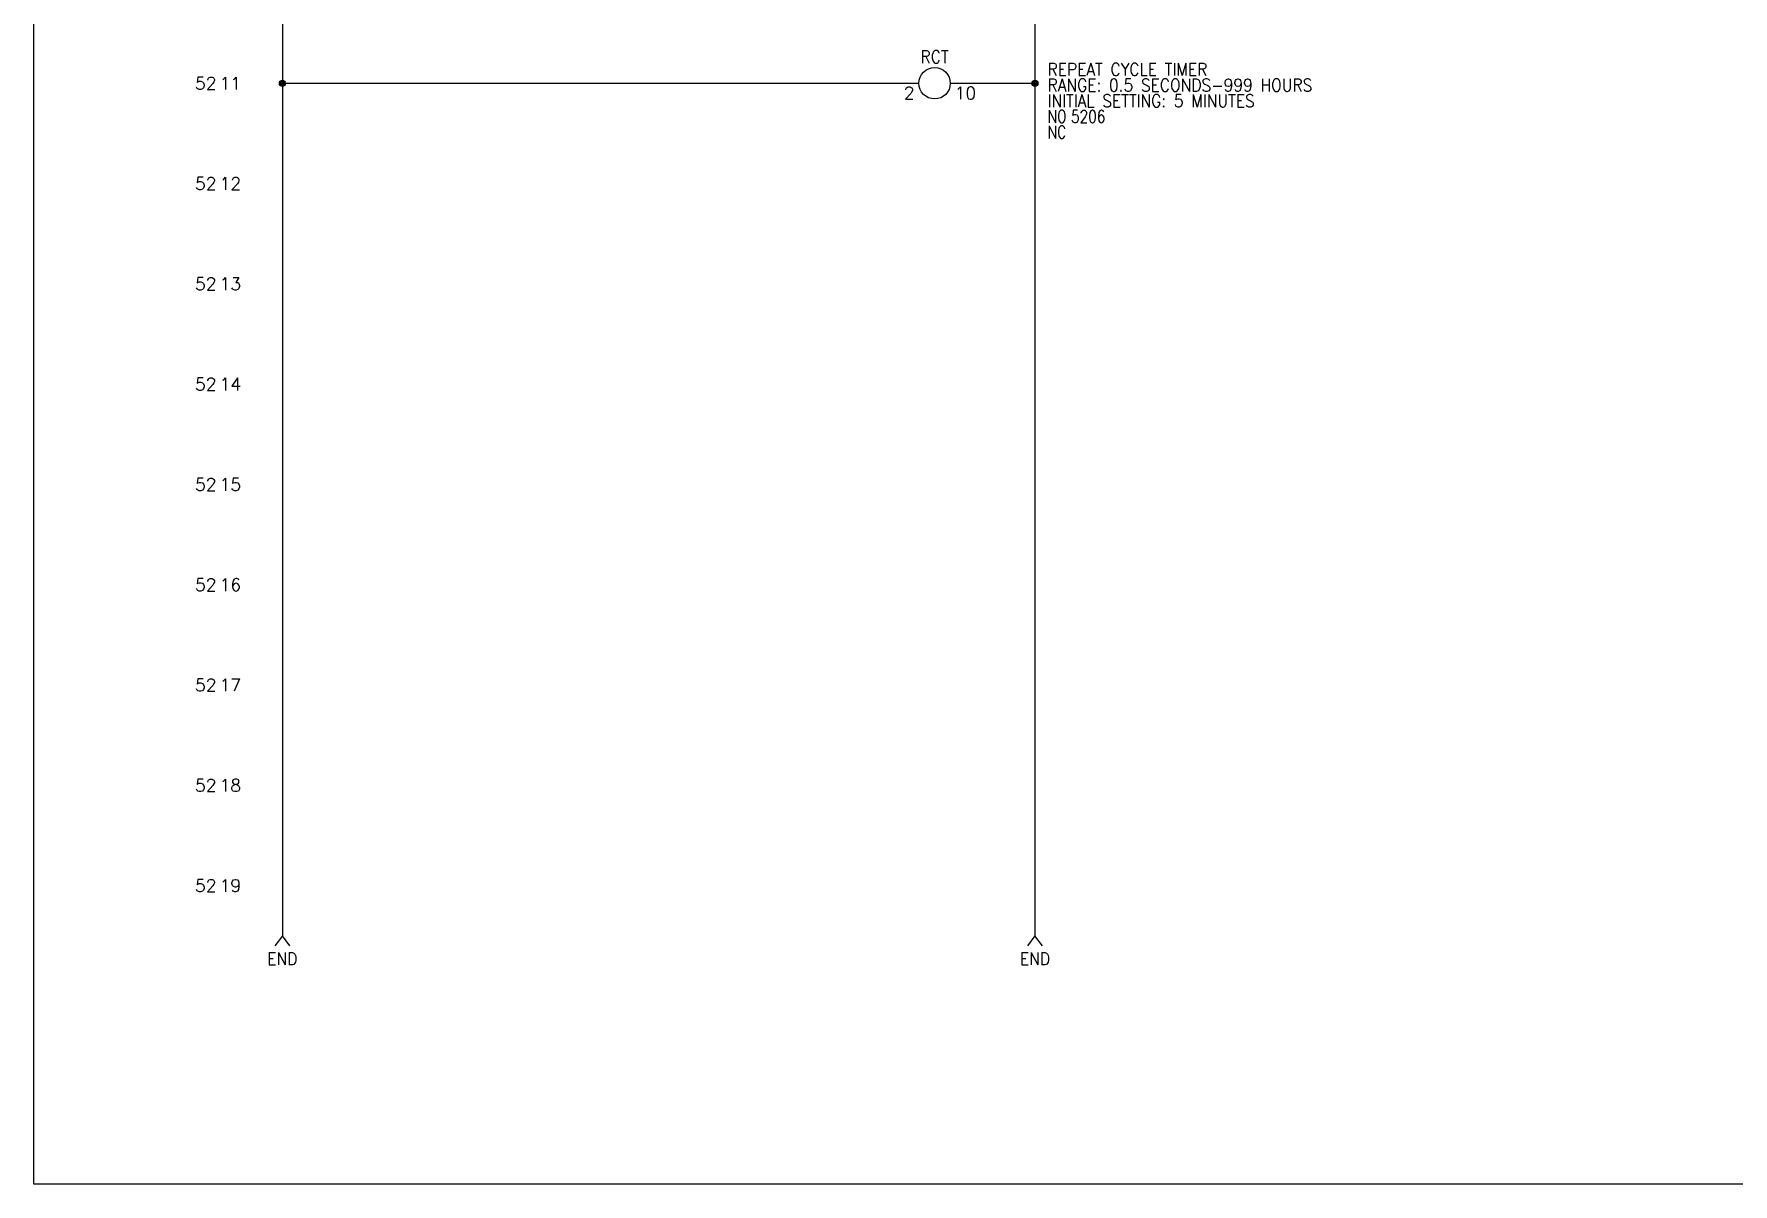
# Model space of a CAD drawing. Header units: inches. Extents: x 0 to 33.9, y 0 to 22.6.
# Drawn here: x 0.02 to 16.96, y 0.02 to 11.49 of the extents above; entities that cross this region are included whole.
import ezdxf
from ezdxf.enums import TextEntityAlignment as Align

# ---------------------------------------------------------------- set-up
doc = ezdxf.new("R2010")
doc.units = ezdxf.units.IN
doc.header["$MEASUREMENT"] = 0
for name, color, linetype in [('DESC', 150, 'Continuous'), ('MISC', 7, 'Continuous'), ('SYMS', 7, 'Continuous'), ('TAGFIXED', 7, 'Continuous'), ('TERMS', 123, 'Continuous'), ('WIRES', 7, 'Continuous'), ('XREF', 7, 'Continuous')]:
    doc.layers.add(name, color=color, linetype=linetype)
doc.layers.add('VIEWPORTS', color=10, linetype='Continuous', plot=False)
doc.styles.add('WD', font='romans.shx')

# ---------------------------------------------------------------- blocks, each defined once
blk = doc.blocks.new('WDDOT')
for radius in [0.03, 0.0187, 0.00929]:
    blk.add_circle((0, 0), radius)
blk = doc.blocks.new('HTD1N')
blk.add_circle((0, 0), 0.156)
at = {"style": 'WD'}
for tag, width, p in [('INST', 0.7, (0, 0.528)), ('LOC', 0.7, (0, 0.359)), ('TAG1', 0.9, (0, 0.202)), ('RATING1', 0.7, (0.006, -0.312)), ('RATING2', 0.7, (0.006, -0.469))]:
    blk.add_attdef(tag, text='', height=0.125, dxfattribs=dict(at, width=width)).set_placement(p, align=Align.CENTER)
at = {"style": 'WD', "flags": 9}
blk.add_attdef('FAMILY', text='', height=0.01, dxfattribs=at).set_placement((-0.005, 0.17), align=Align.CENTER)
at = {"style": 'WD'}
for tag, p, width in [('DESC1', (1.126, 0.076), 0.9), ('DESC2', (1.126, -0.081), 0.9), ('DESC3', (1.126, -0.237), 0.9), ('XREFNO', (1.359, -0.393), 0.8), ('XREFNC', (1.359, -0.549), 0.8)]:
    blk.add_attdef(tag, p, '', height=0.125, dxfattribs=dict(at, width=width))
at = {"style": 'WD', "flags": 1}
for tag, p in [('X4TERM01', (-0.156, 0)), ('X1TERM02', (0.156, 0))]:
    blk.add_attdef(tag, p, '', height=0.0125, dxfattribs=at)
at = {"linetype": 'Continuous', "style": 'WD', "flags": 9}
blk.add_attdef('ASSYCODE', text='', height=0.01, dxfattribs=at).set_placement((0, 0.094), align=Align.CENTER)
at = {"linetype": 'Continuous', "style": 'WD', "flags": 1}
for tag, p in [('MFG', (0, 0.14)), ('CAT', (0, 0.159))]:
    blk.add_attdef(tag, text='', height=0.01, dxfattribs=at).set_placement(p, align=Align.MIDDLE)
at = {"linetype": 'Continuous', "style": 'WD'}
blk.add_attdef('TERM01', text='', height=0.125, dxfattribs=at).set_placement((-0.2, -0.035), align=Align.TOP_RIGHT)
blk.add_attdef('TERM02', text='', height=0.125, dxfattribs=at).set_placement((0.2, -0.035), align=Align.TOP_LEFT)
at = {"style": 'WD', "width": 0.8, "flags": 8}
for tag, p in [('NO', (1.126, -0.393)), ('NC', (1.126, -0.549))]:
    blk.add_attdef(tag, p, '', height=0.125, dxfattribs=at)
blk = doc.blocks.new('HA1X4Y')
for p, q in [((0, 0), (-0.075, -0.1)), ((0.075, -0.1), (0, 0))]:
    blk.add_line(p, q)
at = {"style": 'WD', "flags": 1}
blk.add_attdef('X2TERM01', (0, 0), '', height=0.01, dxfattribs=at)
at = {"style": 'WD', "width": 0.9}
blk.add_attdef('DESC1', text='', height=0.125, dxfattribs=at).set_placement((0, -0.2906), align=Align.CENTER)
blk.add_attdef('DESC2', text='', height=0.125, dxfattribs=at).set_placement((0, -0.3406), align=Align.TOP_CENTER)

msp = doc.modelspace()

# ---------------------------------------------------------------- linework, layer by layer
at = {"layer": 'VIEWPORTS'}
msp.add_lwpolyline([(0.025, 22.562), (33.888, 22.562), (33.888, 0.025), (0.025, 0.025)], close=True, dxfattribs=at)
at = {"layer": 'WIRES'}
for p, q in [((2.5, 17.438), (2.5, 2.5)), ((10, 17.438), (10, 2.5)), ((2.5, 11), (8.844, 11)), ((9.156, 11), (10, 11))]:
    msp.add_line(p, q, dxfattribs=at)

# ---------------------------------------------------------------- block references
at = {"layer": 'SYMS'}
ref = msp.add_blockref('HTD1N', (9, 11), dxfattribs=at)
ref.add_attrib('DESC3', 'INITIAL SETTING: 5 MINUTES', (10.126, 10.763), dxfattribs={"layer": 'DESC', "height": 0.125, "style": 'WD', "width": 0.9})
ref.add_attrib('NC', 'NC', (10.126, 10.451), dxfattribs={"layer": 'MISC', "height": 0.125, "style": 'WD', "width": 0.8, "flags": 8})
ref.add_attrib('NO', 'NO', (10.126, 10.607), dxfattribs={"layer": 'MISC', "height": 0.125, "style": 'WD', "width": 0.8, "flags": 8})
ref.add_attrib('TERM02', '10', dxfattribs={"layer": 'TERMS', "linetype": 'Continuous', "height": 0.125, "style": 'WD'}).set_placement((9.2, 10.965), align=Align.TOP_LEFT)
ref.add_attrib('TERM01', '2', dxfattribs={"layer": 'TERMS', "linetype": 'Continuous', "height": 0.125, "style": 'WD'}).set_placement((8.8, 10.965), align=Align.TOP_RIGHT)
ref.add_attrib('XREFNO', '5206', (10.359, 10.607), dxfattribs={"layer": 'XREF', "height": 0.125, "style": 'WD', "width": 0.8})
ref.add_attrib('DESC2', 'RANGE: 0.5 SECONDS-999 HOURS', (10.126, 10.919), dxfattribs={"layer": 'DESC', "height": 0.125, "style": 'WD', "width": 0.9})
ref.add_attrib('DESC1', 'REPEAT CYCLE TIMER', (10.126, 11.076), dxfattribs={"layer": 'DESC', "height": 0.125, "style": 'WD', "width": 0.9})
ref.add_attrib('TAG1F', 'RCT', dxfattribs={"layer": 'TAGFIXED', "height": 0.125, "style": 'WD', "width": 0.9}).set_placement((9, 11.202), align=Align.CENTER)
for p in [(2.5, 11), (10, 11)]:
    msp.add_blockref('WDDOT', p, dxfattribs=at)
ref = msp.add_blockref('HA1X4Y', (2.5, 2.5), dxfattribs=at)
ref.add_attrib('DESC1', 'END', dxfattribs={"layer": 'DESC', "height": 0.125, "style": 'WD', "width": 0.9}).set_placement((2.5, 2.209), align=Align.CENTER)
ref = msp.add_blockref('HA1X4Y', (10, 2.5), dxfattribs=at)
ref.add_attrib('DESC1', 'END', dxfattribs={"layer": 'DESC', "height": 0.125, "style": 'WD', "width": 0.9}).set_placement((10, 2.209), align=Align.CENTER)

# ---------------------------------------------------------------- texts
at = {"style": 'WD'}
for p in [(1.844, 11), (1.844, 10), (1.844, 9), (1.844, 8), (1.844, 7), (1.844, 6), (1.844, 5), (1.844, 4), (1.844, 3)]:
    msp.add_text('52', height=0.125, dxfattribs=at).set_placement(p, align=Align.MIDDLE_RIGHT)
for s, p in [('11', (1.875, 11)), ('12', (1.875, 10)), ('13', (1.875, 9)), ('14', (1.875, 8)), ('15', (1.875, 7)), ('16', (1.875, 6)), ('17', (1.875, 5)), ('18', (1.875, 4)), ('19', (1.875, 3))]:
    msp.add_text(s, height=0.125, dxfattribs=at).set_placement(p, align=Align.MIDDLE_LEFT)

doc.saveas('drawing.dxf')
